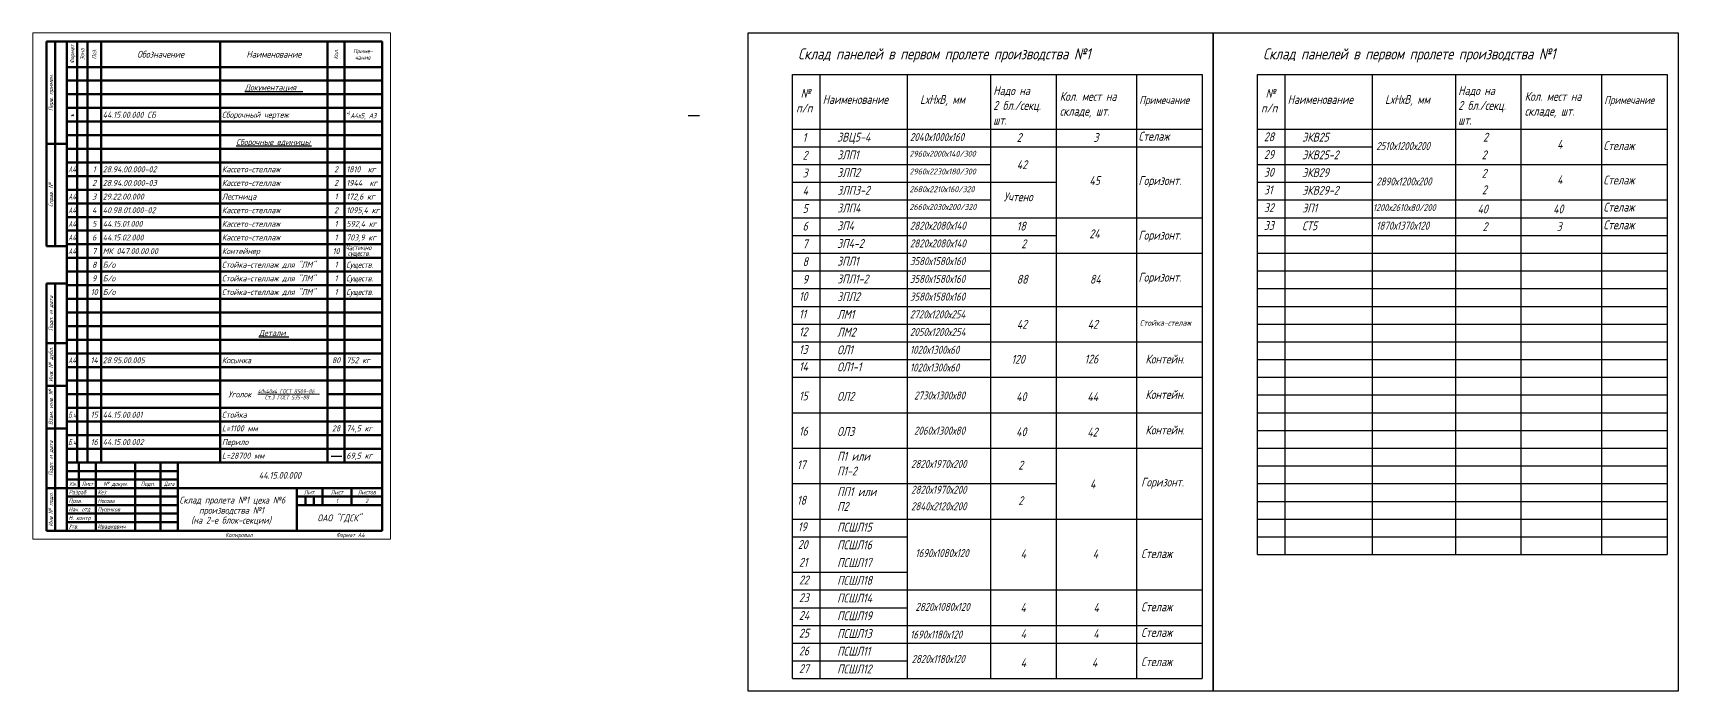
# Model space of a CAD drawing. Header units: millimetres. Extents: x -80926 to 207199, y -554506 to -32322.
# Drawn here: x 110599 to 207199, y -336139 to -297529 of the extents above; entities that cross this region are included whole.
import ezdxf
from ezdxf.enums import TextEntityAlignment as Align

# ---------------------------------------------------------------- set-up
doc = ezdxf.new("R2010")
doc.units = ezdxf.units.MM
doc.styles.add('GOST 2.304', font='CS_Gost2304.shx', dxfattribs={"oblique": 15})

msp = doc.modelspace()

# ---------------------------------------------------------------- linework, layer by layer
at = {"color": 7, "linetype": 'Continuous', "lineweight": 0, "ltscale": 100}
for p, q in [((110599.3118, -297528.7465), (110599.3118, -327228.7465)), ((110599.3118, -297528.7465), (131599.3118, -297528.7465)), ((131599.3118, -297528.7465), (131599.3118, -327228.7465)), ((123800.363, -318728.7465), (127430.7605, -318728.7465)), ((110599.3118, -327228.7465), (131599.3118, -327228.7465))]:
    msp.add_line(p, q, dxfattribs=at)
at = {"color": 7, "linetype": 'Continuous', "lineweight": 100, "ltscale": 100}
for p, q in [((111399.3118, -298028.7465), (111399.3118, -310028.7465)), ((111399.3118, -298028.7465), (131099.3118, -298028.7465)), ((111899.3118, -298028.7465), (111899.3118, -310028.7465)), ((112599.3118, -298028.7465), (112599.3118, -326728.7465)), ((113199.3118, -298028.7465), (113199.3118, -322728.7465)), ((113799.3118, -298028.7465), (113799.3118, -322728.7465)), ((114599.3118, -298028.7465), (114599.3118, -322728.7465)), ((121599.3118, -298028.7465), (121599.3118, -322728.7465)), ((127899.3118, -298028.7465), (127899.3118, -322728.7465)), ((128899.3118, -298028.7465), (128899.3118, -322728.7465)), ((131099.3118, -298028.7465), (131099.3118, -326728.7465)), ((112599.3118, -299528.7465), (131099.3118, -299528.7465)), ((111399.3118, -304028.7465), (112599.3118, -304028.7465)), ((111399.3118, -310028.7465), (112599.3118, -310028.7465)), ((111399.3118, -312228.7465), (111399.3118, -326728.7465)), ((111399.3118, -312228.7465), (112599.3118, -312228.7465)), ((111899.3118, -312228.7465), (111899.3118, -326728.7465)), ((111399.3118, -315728.7465), (112599.3118, -315728.7465)), ((111399.3118, -318228.7465), (112599.3118, -318228.7465)), ((111399.3118, -320728.7465), (112599.3118, -320728.7465)), ((112599.3118, -322728.7465), (131099.3118, -322728.7465)), ((113299.3118, -322728.7465), (113299.3118, -324228.7465)), ((114299.3118, -322728.7465), (114299.3118, -326728.7465)), ((116599.3118, -322728.7465), (116599.3118, -326728.7465)), ((118099.3118, -322728.7465), (118099.3118, -326728.7465)), ((119099.3118, -322728.7465), (119099.3118, -326728.7465)), ((111399.3118, -324228.7465), (131099.3118, -324228.7465)), ((112599.3118, -323728.7465), (119099.3118, -323728.7465)), ((126099.3118, -324228.7465), (126099.3118, -326728.7465)), ((127599.3118, -324228.7465), (127599.3118, -325228.7465)), ((129299.3118, -324228.7465), (129299.3118, -325228.7465)), ((126099.3118, -324728.7465), (131099.3118, -324728.7465)), ((126099.3118, -325228.7465), (131099.3118, -325228.7465)), ((111399.3118, -326728.7465), (131099.3118, -326728.7465))]:
    msp.add_line(p, q, dxfattribs=at)
at = {"color": 7, "linetype": 'Continuous', "lineweight": 50, "ltscale": 100}
for p, q in [((112599.3118, -300328.7465), (131099.3118, -300328.7465)), ((112599.3118, -301128.7465), (131099.3118, -301128.7465)), ((112599.3118, -301928.7465), (131099.3118, -301928.7465)), ((112599.3118, -302728.7465), (131099.3118, -302728.7465)), ((112599.3118, -303528.7465), (131099.3118, -303528.7465)), ((112599.3118, -304328.7465), (131099.3118, -304328.7465)), ((112599.3118, -305128.7465), (131099.3118, -305128.7465)), ((112599.3118, -305928.7465), (131099.3118, -305928.7465)), ((112599.3118, -306728.7465), (131099.3118, -306728.7465)), ((112599.3118, -307528.7465), (131099.3118, -307528.7465)), ((112599.3118, -308328.7465), (131099.3118, -308328.7465)), ((112599.3118, -309128.7465), (131099.3118, -309128.7465)), ((112599.3118, -309928.7465), (131099.3118, -309928.7465)), ((112599.3118, -310728.7465), (131099.3118, -310728.7465)), ((112599.3118, -311528.7465), (131099.3118, -311528.7465)), ((112599.3118, -312328.7465), (131099.3118, -312328.7465)), ((112599.3118, -313128.7465), (131099.3118, -313128.7465)), ((112599.3118, -313928.7465), (131099.3118, -313928.7465)), ((112599.3118, -314728.7465), (131099.3118, -314728.7465)), ((112599.3118, -315528.7465), (131099.3118, -315528.7465)), ((112599.3118, -316328.7465), (131099.3118, -316328.7465)), ((112599.3118, -317128.7465), (131099.3118, -317128.7465)), ((112599.3118, -317928.7465), (127899.3118, -317928.7465)), ((112599.3118, -318728.7465), (121599.3118, -318728.7465)), ((127899.3118, -317928.7465), (131099.3118, -317928.7465)), ((127899.3118, -318728.7465), (131099.3118, -318728.7465)), ((112599.3118, -319528.7465), (131099.3118, -319528.7465)), ((112599.3118, -320328.7465), (131099.3118, -320328.7465)), ((112599.3118, -321128.7465), (131099.3118, -321128.7465)), ((112599.3118, -321928.7465), (131099.3118, -321928.7465)), ((112599.3118, -323228.7465), (119099.3118, -323228.7465)), ((112599.3118, -324728.7465), (119099.3118, -324728.7465)), ((112599.3118, -325228.7465), (119099.3118, -325228.7465)), ((126599.3118, -324728.7465), (126599.3118, -325228.7465)), ((127099.3118, -324728.7465), (127099.3118, -325228.7465)), ((112599.3118, -325728.7465), (119099.3118, -325728.7465)), ((112599.3118, -326228.7465), (119099.3118, -326228.7465))]:
    msp.add_line(p, q, dxfattribs=at)
for p, q in [((155199.3118, -335408.2808), (155199.3118, -299965.9358)), ((155199.3118, -299965.9358), (179249.3118, -299965.9358)), ((156800.1056, -299965.9358), (156800.1056, -335408.2808)), ((161934.8223, -299965.9358), (161934.8223, -335408.2808)), ((166827.8119, -299965.9358), (166827.8119, -335408.2808)), ((170672.8798, -299965.9358), (170672.8798, -335408.2808)), ((175404.2439, -299965.9358), (175404.2439, -335408.2808)), ((179249.3118, -299965.9358), (179249.3118, -335408.2808)), ((182499.3118, -328128.2808), (182499.3118, -299965.9358)), ((182499.3118, -299965.9358), (206549.3118, -299965.9358)), ((184100.1056, -299965.9358), (184100.1056, -328128.2808)), ((189234.8223, -299965.9358), (189234.8223, -328128.2808)), ((194127.8119, -299965.9358), (194127.8119, -328128.2808)), ((197972.8798, -299965.9358), (197972.8798, -328128.2808)), ((202704.2439, -299965.9358), (202704.2439, -328128.2808)), ((206549.3118, -299965.9358), (206549.3118, -328128.2808)), ((155199.3118, -303168.2808), (179249.3118, -303168.2808)), ((182499.3118, -303168.2808), (206549.3118, -303168.2808)), ((155199.3118, -304208.2808), (179249.3118, -304208.2808)), ((182499.3118, -304208.2808), (189234.8223, -304208.2808)), ((155199.3118, -305248.2808), (166827.8119, -305248.2808)), ((182499.3118, -305248.2808), (206549.3118, -305248.2808)), ((155199.3118, -306288.2808), (170672.8798, -306288.2808)), ((182499.3118, -306288.2808), (189234.8223, -306288.2808)), ((155199.3118, -307328.2808), (166827.8119, -307328.2808)), ((182499.3118, -307328.2808), (206549.3118, -307328.2808)), ((155199.3118, -308368.2808), (179249.3118, -308368.2808)), ((182499.3118, -308368.2808), (206549.3118, -308368.2808)), ((155199.3118, -309408.2808), (170672.8798, -309408.2808)), ((182499.3118, -309408.2808), (194127.8119, -309408.2808)), ((194127.8119, -309408.2808), (206549.3118, -309408.2808)), ((155199.3118, -310448.2808), (179249.3118, -310448.2808)), ((182499.3118, -310448.2808), (194127.8119, -310448.2808)), ((194127.8119, -310448.2808), (206549.3118, -310448.2808)), ((155199.3118, -311488.2808), (166827.8119, -311488.2808)), ((182499.3118, -311488.2808), (194127.8119, -311488.2808)), ((194127.8119, -311488.2808), (206549.3118, -311488.2808)), ((155199.3118, -312528.2808), (166827.8119, -312528.2808)), ((182499.3118, -312528.2808), (194127.8119, -312528.2808)), ((194127.8119, -312528.2808), (206549.3118, -312528.2808)), ((155199.3118, -313568.2808), (179249.3118, -313568.2808)), ((182499.3118, -313568.2808), (194127.8119, -313568.2808)), ((194127.8119, -313568.2808), (206549.3118, -313568.2808)), ((155199.3118, -314608.2808), (166827.8119, -314608.2808)), ((182499.3118, -314608.2808), (194127.8119, -314608.2808)), ((194127.8119, -314608.2808), (206549.3118, -314608.2808)), ((155199.3118, -315648.2808), (179249.3118, -315648.2808)), ((182499.3118, -315648.2808), (194127.8119, -315648.2808)), ((194127.8119, -315648.2808), (206549.3118, -315648.2808)), ((155199.3118, -316688.2808), (166827.8119, -316688.2808)), ((182499.3118, -316688.2808), (194127.8119, -316688.2808)), ((194127.8119, -316688.2808), (206549.3118, -316688.2808)), ((155199.3118, -317728.2808), (179249.3118, -317728.2808)), ((182499.3118, -317728.2808), (194127.8119, -317728.2808)), ((194127.8119, -317728.2808), (206549.3118, -317728.2808)), ((182499.3118, -318768.2808), (194127.8119, -318768.2808)), ((194127.8119, -318768.2808), (206549.3118, -318768.2808)), ((155199.3118, -319808.2808), (179249.3118, -319808.2808)), ((182499.3118, -319808.2808), (194127.8119, -319808.2808)), ((194127.8119, -319808.2808), (206549.3118, -319808.2808)), ((182499.3118, -320848.2808), (194127.8119, -320848.2808)), ((194127.8119, -320848.2808), (206549.3118, -320848.2808)), ((155199.3118, -321888.2808), (179249.3118, -321888.2808)), ((182499.3118, -321888.2808), (194127.8119, -321888.2808)), ((194127.8119, -321888.2808), (206549.3118, -321888.2808)), ((182499.3118, -322928.2808), (194127.8119, -322928.2808)), ((194127.8119, -322928.2808), (206549.3118, -322928.2808)), ((155199.3118, -323968.2808), (170415.072, -323968.2808)), ((155199.3118, -323968.2808), (170672.8798, -323968.2808)), ((182499.3118, -323968.2808), (194127.8119, -323968.2808)), ((194127.8119, -323968.2808), (206549.3118, -323968.2808)), ((182499.3118, -325008.2808), (194127.8119, -325008.2808)), ((194127.8119, -325008.2808), (206549.3118, -325008.2808)), ((155199.3118, -326048.2808), (166827.8119, -326048.2808)), ((166827.8119, -326048.2808), (179249.3118, -326048.2808)), ((182499.3118, -326048.2808), (194127.8119, -326048.2808)), ((194127.8119, -326048.2808), (206549.3118, -326048.2808)), ((155199.3118, -327088.2808), (161934.8223, -327088.2808)), ((182499.3118, -327088.2808), (194127.8119, -327088.2808)), ((194127.8119, -327088.2808), (206549.3118, -327088.2808)), ((182499.3118, -328128.2808), (206549.3118, -328128.2808)), ((155199.3118, -329168.2808), (161934.8223, -329168.2808)), ((155199.3118, -330208.2808), (179249.3118, -330208.2808)), ((155199.3118, -331248.2808), (161934.8223, -331248.2808)), ((161934.8223, -331248.2808), (161934.8223, -331248.2808)), ((155199.3118, -332288.2808), (166827.8119, -332288.2808)), ((166827.8119, -332288.2808), (179249.3118, -332288.2808)), ((155199.3118, -333328.2808), (179249.3118, -333328.2808)), ((155199.3118, -334368.2808), (161934.8223, -334368.2808)), ((155199.3118, -335408.2808), (179249.3118, -335408.2808))]:
    msp.add_line(p, q)
at = {"color": 7, "linetype": 'Continuous', "ltscale": 100}
for p, q in [((123045.238, -300956.2465), (126453.3855, -300956.2465)), ((122537.738, -304156.2465), (126960.8855, -304156.2465)), ((123867.738, -315356.2465), (125630.8855, -315356.2465))]:
    msp.add_line(p, q, dxfattribs=at)
at = {"ltscale": 20}
for p, q in [((149082.7323, -302363.1602), (149748.8811, -302363.1602)), ((128102.9758, -322349.8414), (128737.7454, -322349.8414))]:
    msp.add_line(p, q, dxfattribs=at)
for points in [[(152599.3118, -297528.7465), (179899.3118, -297528.7465), (179899.3118, -336138.7465), (152599.3118, -336138.7465)], [(179899.3118, -297528.7465), (207199.3118, -297528.7465), (207199.3118, -336138.7465), (179899.3118, -336138.7465)]]:
    msp.add_lwpolyline(points, close=True)

# ---------------------------------------------------------------- texts
at = {"color": 7, "linetype": 'Continuous', "ltscale": 100, "style": 'GOST 2.304', "oblique": 15.000000002}
for s, p in [('Формат', (112899.3118, -298778.7465)), ('Зона', (113499.3118, -298778.7465)), ('Поз.', (114199.3118, -298778.7465)), ('Кол.', (128399.3118, -298778.7465)), ('Перв. примен.', (111649.3118, -301028.7465)), ('Справ. №', (111649.3118, -307028.7465)), ('Подп. и дата', (111649.3118, -313978.7465)), ('Инв. № дубл.', (111649.3118, -316978.7465)), ('Взам. инв. №', (111649.3118, -319478.7465)), ('Подп. и дата', (111649.3118, -322478.7465)), ('Инв № подл.', (111649.3118, -325478.7465))]:
    msp.add_text(s, height=250, rotation=90, dxfattribs=at).set_placement(p, align=Align.MIDDLE_CENTER)
for s, height, p in [('Приме-', 250, (129408.6868, -298716.2465)), ('чание', 250, (129513.3662, -299091.2465)), ('Документация', 350, (123045.238, -300903.7465)), ('Сборочные единицы', 350, (122537.738, -304103.7465)), ('Детали', 350, (123867.738, -315303.7465)), ('производства №1', 400, (120350.7219, -325736.0017))]:
    msp.add_text(s, height=height, dxfattribs=at).set_placement(p)
for s, height, p in [('Обозначение', 400, (118099.3118, -298778.7465)), ('Наименование', 400, (124749.3118, -298778.7465)), ('*', 350, (112899.3118, -302328.7465)), ('2', 350, (114199.3118, -306328.7465)), ('1', 350, (114199.3118, -305528.7465)), ('2', 350, (128399.3118, -305528.7465)), ('2', 350, (128399.3118, -306328.7465)), ('3', 350, (114199.3118, -307128.7465)), ('1', 350, (128399.3118, -307128.7465)), ('4', 350, (114199.3118, -307928.7465)), ('2', 350, (128399.3118, -307928.7465)), ('5', 350, (114199.3118, -308728.7465)), ('1', 350, (128399.3118, -308728.7465)), ('6', 350, (114199.3118, -309528.7465)), ('1', 350, (128399.3118, -309528.7465)), ('8', 350, (114199.3118, -311128.7465)), ('7', 350, (114199.3118, -310328.7465)), ('10', 350, (128399.3118, -310328.7465)), ('1', 350, (128399.3118, -311128.7465)), ('9', 350, (114199.3118, -311928.7465)), ('1', 350, (128399.3118, -311928.7465)), ('10', 350, (114199.3118, -312728.7465)), ('1', 350, (128399.3118, -312728.7465)), ('14', 350, (114199.3118, -316728.7465)), ('80', 350, (128399.3118, -316728.7465)), ('15', 350, (114199.3118, -319928.7465)), ('28', 350, (128399.3118, -320728.7465)), ('16', 350, (114199.3118, -321528.7465)), ('44.15.00.000', 400, (125099.3118, -323478.7465)), ('№ докум.', 250, (115449.3118, -323978.7465)), ('Подп.', 250, (117349.3118, -323978.7465)), ('Лит.', 250, (126849.3118, -324478.7465)), ('Лист', 250, (128449.3118, -324478.7465)), ('Листов', 250, (130199.3118, -324478.7465)), ('1', 250, (128449.3118, -324978.7465)), ('2', 250, (130199.3118, -324978.7465)), ('ОАО "ГДСК"', 400, (128599.3118, -325978.7465))]:
    msp.add_text(s, height=height, dxfattribs=at).set_placement(p, align=Align.MIDDLE_CENTER)
for s, height, p in [('44.15.00.000 СБ', 350, (114699.3118, -302328.7465)), ('Сборочный чертеж', 350, (121699.3118, -302328.7465)), ('28.94.00.000-02', 350, (114699.3118, -305528.7465)), ('28.94.00.000-03', 350, (114699.3118, -306328.7465)), ('Кассето-стеллаж', 350, (121699.3118, -305528.7465)), ('Кассето-стеллаж', 350, (121699.3118, -306328.7465)), ('1810  кг', 350, (128999.3118, -305528.7465)), ('1944  кг', 350, (128999.3118, -306328.7465)), ('29.22.00.000', 350, (114699.3118, -307128.7465)), ('Лестница', 350, (121699.3118, -307128.7465)), ('172,6 кг', 350, (128999.3118, -307128.7465)), ('40.98.01.000-02', 350, (114699.3118, -307928.7465)), ('Кассето-стеллаж', 350, (121699.3118, -307928.7465)), ('1095,4 кг', 350, (128999.3118, -307928.7465)), ('44.15.01.000', 350, (114699.3118, -308728.7465)), ('Кассето-стеллаж', 350, (121699.3118, -308728.7465)), ('592,4 кг', 350, (128999.3118, -308728.7465)), ('44.15.02.000', 350, (114699.3118, -309528.7465)), ('Кассето-стеллаж', 350, (121699.3118, -309528.7465)), ('703,9 кг', 350, (128999.3118, -309528.7465)), ('МК 047.00.00.00', 350, (114699.3118, -310328.7465)), ('Б/о', 350, (114699.3118, -311128.7465)), ('Контейнер', 350, (121699.3118, -310328.7465)), ('Б/о', 350, (114699.3118, -311928.7465)), ('Б/о', 350, (114699.3118, -312728.7465)), ('28.95.00.005', 350, (114699.3118, -316728.7465)), ('Косынка', 350, (121699.3118, -316728.7465)), ('752 кг', 350, (128999.3118, -316728.7465)), ('44.15.00.001', 350, (114699.3118, -319928.7465)), ('L=1100 мм', 350, (121699.3118, -320728.7465)), ('Стойка', 350, (121699.3118, -319928.7465)), ('74,5 кг', 350, (128999.3118, -320728.7465)), ('44.15.00.002', 350, (114699.3118, -321528.7465)), ('Перило', 350, (121699.3118, -321528.7465)), ('L=28700 мм', 350, (121699.3118, -322328.7465)), ('69,5 кг', 350, (128999.3118, -322328.7465)), ('Разраб', 250, (112699.3118, -324478.7465)), ('Кез', 250, (114399.3118, -324478.7465)), ('Пров.', 250, (112699.3118, -324978.7465)), ('Носова', 250, (114399.3118, -324978.7465)), ('Пусенков', 250, (114399.3118, -325478.7465)), ('Утв.', 250, (112699.3118, -326478.7465)), ('Н. контр', 250, (112699.3118, -325978.7465)), ('Ивашкевич', 250, (114399.3118, -326478.7465)), ('Копировал', 250, (121899.3118, -326978.7465)), ('Формат А4', 250, (128399.3118, -326978.7465))]:
    msp.add_text(s, height=height, dxfattribs=at).set_placement(p, align=Align.MIDDLE_LEFT)
for s, height, width, p in [('*)', 210, 0.948594, (128999.3118, -302336.2465)), ('А4х5, А3', 300, 0.948594, (129237.5459, -302531.2465)), ('Склад пролета №1 цеха №6', 400, 0.946206, (119199.3118, -325136.0017)), ('(на 2-е блок-секции)', 400, 0.946206, (119891.4251, -326314.0809))]:
    msp.add_text(s, height=height, dxfattribs=dict(at, width=width)).set_placement(p)
for s, height, width, p in [('А4', 350, 0.797516, (112899.3118, -305528.7465)), ('А4', 350, 0.797516, (112899.3118, -307128.7465)), ('А4', 350, 0.797516, (112899.3118, -307928.7465)), ('А4', 350, 0.797516, (112899.3118, -308728.7465)), ('А4', 350, 0.797516, (112899.3118, -309528.7465)), ('А4', 350, 0.797516, (112899.3118, -310328.7465)), ('А4', 350, 0.797516, (112899.3118, -316728.7465)), ('Б.ч', 350, 0.751184, (112899.3118, -319928.7465)), ('Б.ч', 350, 0.751184, (112899.3118, -321528.7465)), ('Изм.', 250, 0.644882, (112949.3118, -323978.7465)), ('Лист', 250, 0.90868, (113799.3118, -323978.7465)), ('Дата', 250, 0.816995, (118599.3118, -323978.7465))]:
    msp.add_text(s, height=height, dxfattribs=dict(at, width=width)).set_placement(p, align=Align.MIDDLE_CENTER)
for s, height, width, p in [('Частично', 300, 0.920754, (128952.9449, -310125.5842)), ('Стойка-стеллаж для "ЛМ"', 350, 0.984338, (121699.3118, -311128.7465)), ('Существ.', 350, 0.920754, (128999.3118, -311128.7465)), ('существ.', 300, 0.920754, (129087.782, -310457.4195)), ('Стойка-стеллаж для "ЛМ"', 350, 0.984338, (121699.3118, -311928.7465)), ('Существ.', 350, 0.920754, (128999.3118, -311928.7465)), ('Стойка-стеллаж для "ЛМ"', 350, 0.984338, (121699.3118, -312728.7465)), ('Существ.', 350, 0.920754, (128999.3118, -312728.7465)), ('Нач. отд.', 250, 0.977222, (112699.3118, -325478.7465))]:
    msp.add_text(s, height=height, dxfattribs=dict(at, width=width)).set_placement(p, align=Align.MIDDLE_LEFT)
at = {"color": 7, "linetype": 'Continuous', "lineweight": 0, "ltscale": 100, "style": 'GOST 2.304', "oblique": 15.000000002}
for s, height, p in [('Уголок ', 350, (122067.863, -318903.7465)), ('40х40х4 ГОСТ 8509-86', 245, (123800.363, -318676.2465)), ('Ст.3 ГОСТ 535-88', 245, (124213.8005, -319026.2465))]:
    msp.add_text(s, height=height, dxfattribs=at).set_placement(p)
at = {"attachment_point": 1, "style": 'GOST 2.304'}
for s, insert, char_height, width in [(' Склад панелей в первом пролете производства №1', (155199.3118, -298431.4213), 650, 24050), (' Склад панелей в первом пролете производства №1', (182499.3118, -298431.4213), 650, 24050), (' №\\Pп/п', (155414.2946, -300811.6119), 520, 24050), (' Наименование', (156706.164, -301172.5458), 520, 24050), (' LхHхB, мм', (162424.3291, -301169.657), 520, 24050), ('Надо на \\P2 бл./секц.\\Pшт.', (166985.9062, -300655.4766), 520, 24050), ('Кол. мест на\\Pскладе, шт.', (170891.5588, -300992.9461), 520, 24050), (' Примечание', (175322.9597, -301228.0586), 470, 24050), (' №\\Pп/п', (182714.2946, -300811.6119), 520, 24050), (' Наименование', (184006.164, -301172.5458), 520, 24050), (' LхHхB, мм', (189724.3291, -301169.657), 520, 24050), ('Надо на \\P2 бл./секц.\\Pшт.', (194285.9062, -300655.4766), 520, 24050), ('Кол. мест на\\Pскладе, шт.', (198191.5588, -300992.9461), 520, 24050), (' Примечание', (202622.9597, -301228.0586), 470, 24050), (' 1', (155526.7072, -303404.7948), 520, 24050), ('3ВЦ5-4', (157824.4697, -303382.8146), 520, 24050), (' 2040х1000х160', (161853.5381, -303402.4703), 470, 24050), (' 2', (168097.7665, -303402.4703), 520, 24050), (' 3', (172600.593, -303402.4703), 520, 24050), (' Стелаж', (175247.4746, -303328.5303), 520, 24206.769338), (' 28', (182612.1312, -303362.9987), 520, 24050), ('ЭКВ25', (185124.4697, -303382.8146), 520, 24050), (' 2510х1200х200', (189234.8223, -303928.3448), 470, 24050), (' 2', (195481.6525, -303385.4315), 520, 24050), (' 4', (199830.1514, -303800.8502), 520, 24050), (' Стелаж', (202547.4746, -303885.4155), 520, 24206.769338), (' 2', (155526.7072, -304444.7948), 520, 24050), ('3ЛП1', (157824.4697, -304422.8146), 520, 24050), (' 2960х2000х140/300', (161853.5381, -304442.4703), 350, 24050), ('  42', (167836.4164, -305000.6947), 520, 24050), (' 29', (182612.1312, -304402.9987), 520, 24050), ('ЭКВ25-2', (185124.4697, -304422.8146), 520, 24050), (' 2', (195400.8337, -304419.2503), 520, 24050), (' 3', (155526.7072, -305484.7948), 520, 24050), ('3ЛП2', (157824.4697, -305462.8146), 520, 24050), (' 2960х2230х180/300', (161853.5381, -305482.4703), 350, 24050), ('  45', (172096.1602, -305930.3521), 520, 24050), (' Горизонт.', (175247.4746, -305930.3521), 520, 24206.769338), (' 30', (182612.1312, -305442.9987), 520, 24050), ('ЭКВ29', (185124.4697, -305462.8146), 520, 24050), (' 2890х1200х200', (189234.8223, -306008.3448), 470, 24050), (' 2', (195400.8337, -305501.529), 520, 24050), (' 4', (199830.1514, -305880.8502), 520, 24050), (' Стелаж', (202547.4746, -305899.5441), 520, 24206.769338), (' 4', (155526.7072, -306524.7948), 520, 24050), ('3ЛП3-2', (157824.4697, -306502.8146), 520, 24050), (' 2680х2210х160/320', (161853.5381, -306522.4703), 350, 24050), (' Учтено', (167335.7911, -306885.4451), 520, 24050), (' 31', (182612.1312, -306482.9987), 520, 24050), ('ЭКВ29-2', (185124.4697, -306502.8146), 520, 24050), (' 2', (195416.9978, -306470.734), 520, 24050), (' 5', (155526.7072, -307564.7948), 520, 24050), ('3ЛП4', (157824.4697, -307542.8146), 520, 24050), (' 2660х2030х200/320', (161853.5381, -307562.4703), 350, 24050), (' 32', (182612.1312, -307522.9987), 520, 24050), ('ЭП1', (185124.4697, -307542.8146), 520, 24050), (' 1200х2610х80/200', (189059.9204, -307569.5216), 400, 24050), (' 40', (195156.5616, -307598.8684), 520, 24050), (' 40', (199592.9538, -307598.8684), 520, 24050), (' Стелаж', (202547.4746, -307488.5303), 520, 24206.769338), (' 6', (155526.7072, -308604.7948), 520, 24050), ('3П4', (157824.4697, -308582.8146), 520, 24050), (' 2820х2080х140', (161853.5381, -308602.4703), 470, 24050), (' 18', (168097.7665, -308602.4703), 520, 24050), ('  24', (172096.1602, -309056.1036), 520, 24050), (' 33', (182612.1312, -308562.9987), 520, 24050), ('СТ5', (185124.4697, -308582.8146), 520, 24050), (' 1870х1370х120', (189234.8223, -308600.0298), 470, 24050), (' 2', (195449.3252, -308635.292), 520, 24050), (' 3', (199797.8941, -308635.292), 520, 24050), (' Стелаж', (202547.4746, -308528.5303), 520, 24206.769338), (' 7', (155526.7072, -309644.7948), 520, 24050), ('3П4-2', (157824.4697, -309622.8146), 520, 24050), (' 2820х2080х140', (161853.5381, -309642.4703), 470, 24050), ('  2', (168097.7665, -309642.4703), 520, 24050), (' Горизонт.', (175247.4746, -309137.1413), 520, 24206.769338), (' 8', (155526.7072, -310684.7948), 520, 24050), ('3ПЛ1', (157824.4697, -310662.8146), 520, 24050), (' 3580х1580х160', (161853.5381, -310682.4703), 470, 24050), (' 9', (155526.7072, -311724.7948), 520, 24050), ('3ПЛ1-2', (157824.4697, -311702.8146), 520, 24050), (' 3580х1580х160', (161853.5381, -311722.4703), 470, 24050), ('  88', (167836.4164, -311718.1846), 520, 24050), ('  84', (172131.2849, -311718.1846), 520, 24050), (' Горизонт.', (175247.4746, -311599.9997), 520, 24206.769338), (' 10', (155312.1312, -312722.9987), 520, 24050), ('3ПЛ2', (157824.4697, -312742.8146), 520, 24050), (' 3580х1580х160', (161853.5381, -312762.4703), 470, 24050), (' 11', (155312.1312, -313762.9987), 520, 24050), ('ЛМ1', (157824.4697, -313782.8146), 520, 24050), (' 2720х1200х254', (161853.5381, -313802.4703), 470, 24050), (' 12', (155312.1312, -314802.9987), 520, 24050), ('ЛМ2', (157824.4697, -314822.8146), 520, 24050), (' 2050х1200х254', (161853.5381, -314842.4703), 470, 24050), ('  42', (167836.4164, -314360.6947), 520, 24050), ('  42', (171997.5095, -314360.6947), 520, 24050), (' {\\H1.1333x;Стойка-стелаж}', (175404.2439, -314366.9775), 300, 24593.094168), (' 13', (155312.1312, -315842.9987), 520, 24050), ('ОЛ1', (157824.4697, -315862.8146), 520, 24050), (' 1020х1300х60', (161853.5381, -315882.4703), 470, 24050), (' 14', (155312.1312, -316841.8262), 520, 24050), ('  120', (167522.2827, -316413.9696), 520, 24050), ('  126', (171814.2949, -316401.2021), 520, 24050), ('   Контейн.', (175123.0735, -316401.4516), 520, 24050), ('ОЛ1-1', (157824.4697, -316861.642), 520, 24050), (' 1020х1300х60', (161853.5381, -316922.4703), 470, 24050), (' 15', (155312.1312, -318565.9279), 520, 24050), ('ОЛ2', (157824.4697, -318585.7438), 520, 24050), ('  2730х1300х80', (161853.5381, -318564.2269), 470, 24050), ('  40', (167794.545, -318607.9086), 520, 24050), ('  44', (171977.276, -318607.9086), 520, 24050), ('   Контейн.', (175123.0735, -318481.4516), 520, 24050), (' 16', (155312.1312, -320628.9381), 520, 24050), ('ОЛ3', (157824.4697, -320648.7539), 520, 24050), ('  2060х1300х80', (161853.5381, -320627.2371), 470, 24050), ('  40', (167794.545, -320670.9187), 520, 24050), ('  42', (171977.276, -320687.9086), 520, 24050), ('   Контейн.', (175123.0735, -320561.4516), 520, 24050), (' 17', (155199.3118, -322602.9987), 520, 24050), ('П1 или\\PП1-2', (157824.4697, -322102.8146), 520, 24050), ('  2820х1970х200', (161679.5747, -322578.7695), 470, 24050), ('  2', (167920.9895, -322627.8775), 520, 24050), ('ПП1 или\\PП2', (157824.4697, -324182.8146), 520, 24050), ('  2820х1970х200', (161679.5747, -324094.4553), 470, 24050), ('  4', (172136.6891, -323726.0811), 520, 24050), (' Горизонт.', (175404.2439, -323618.376), 520, 24206.769338), (' 18', (155199.3118, -324682.9987), 520, 24050), ('  2840х2120х200', (161679.5747, -325063.0256), 470, 24050), ('  2', (167920.9895, -324707.8775), 520, 24050), ('  19', (154981.1884, -326242.9987), 520, 24050), ('ПСШЛ15', (157824.4697, -326262.8146), 520, 24050), ('  20', (154981.1884, -327282.9987), 520, 24050), ('ПСШЛ16', (157824.4697, -327302.8146), 520, 24050), (' 21', (155312.1312, -328322.9987), 520, 24050), ('ПСШЛ17', (157824.4697, -328342.8146), 520, 24050), ('  1690х1080х120', (161934.8223, -327808.5114), 470, 24050), ('    4', (167526.4447, -327827.8775), 520, 24050), ('    4', (171761.8259, -327827.8775), 520, 24050), (' Стелаж', (175404.2439, -327814.7898), 520, 24206.769338), (' 22', (155312.1312, -329362.9987), 520, 24050), ('ПСШЛ18', (157824.4697, -329382.8146), 520, 24050), (' 23', (155312.1312, -330402.9987), 520, 24050), ('ПСШЛ14', (157824.4697, -330422.8146), 520, 24050), ('  2820х1080х120', (161934.8223, -330963.9689), 470, 24050), ('    4', (167517.8683, -330979.9386), 520, 24050), ('    4', (171806.0843, -330979.9386), 520, 24050), (' Стелаж', (175404.2439, -330937.8609), 520, 24206.769338), (' 24', (155312.1312, -331442.9987), 520, 24050), ('ПСШЛ19', (157824.4697, -331462.8146), 520, 24050), (' 25', (155312.1312, -332482.9987), 520, 24050), ('ПСШЛ13', (157824.4697, -332502.8146), 520, 24050), ('  1690х1180х120', (161621.1625, -332587.4985), 470, 24050), ('    4', (167531.6108, -332515.361), 520, 24050), ('    4', (171790.3878, -332515.361), 520, 24050), (' Стелаж', (175404.2439, -332438.5281), 520, 24206.769338), (' 26', (155312.1312, -333522.9987), 520, 24050), ('ПСШЛ11', (157824.4697, -333542.8146), 520, 24050), ('  2820х1180х120', (161713.3683, -334019.6173), 470, 24050), ('    4', (167530.249, -334214.8988), 520, 24050), ('    4', (171710.9238, -334214.8988), 520, 24050), (' Стелаж', (175404.2439, -334155.9016), 520, 24206.769338), (' 27', (155312.1312, -334562.9987), 520, 24050), ('ПСШЛ12', (157824.4697, -334582.8146), 520, 24050)]:
    msp.add_mtext(s, dxfattribs=dict(at, insert=insert, char_height=char_height, width=width))

doc.saveas('drawing.dxf')
